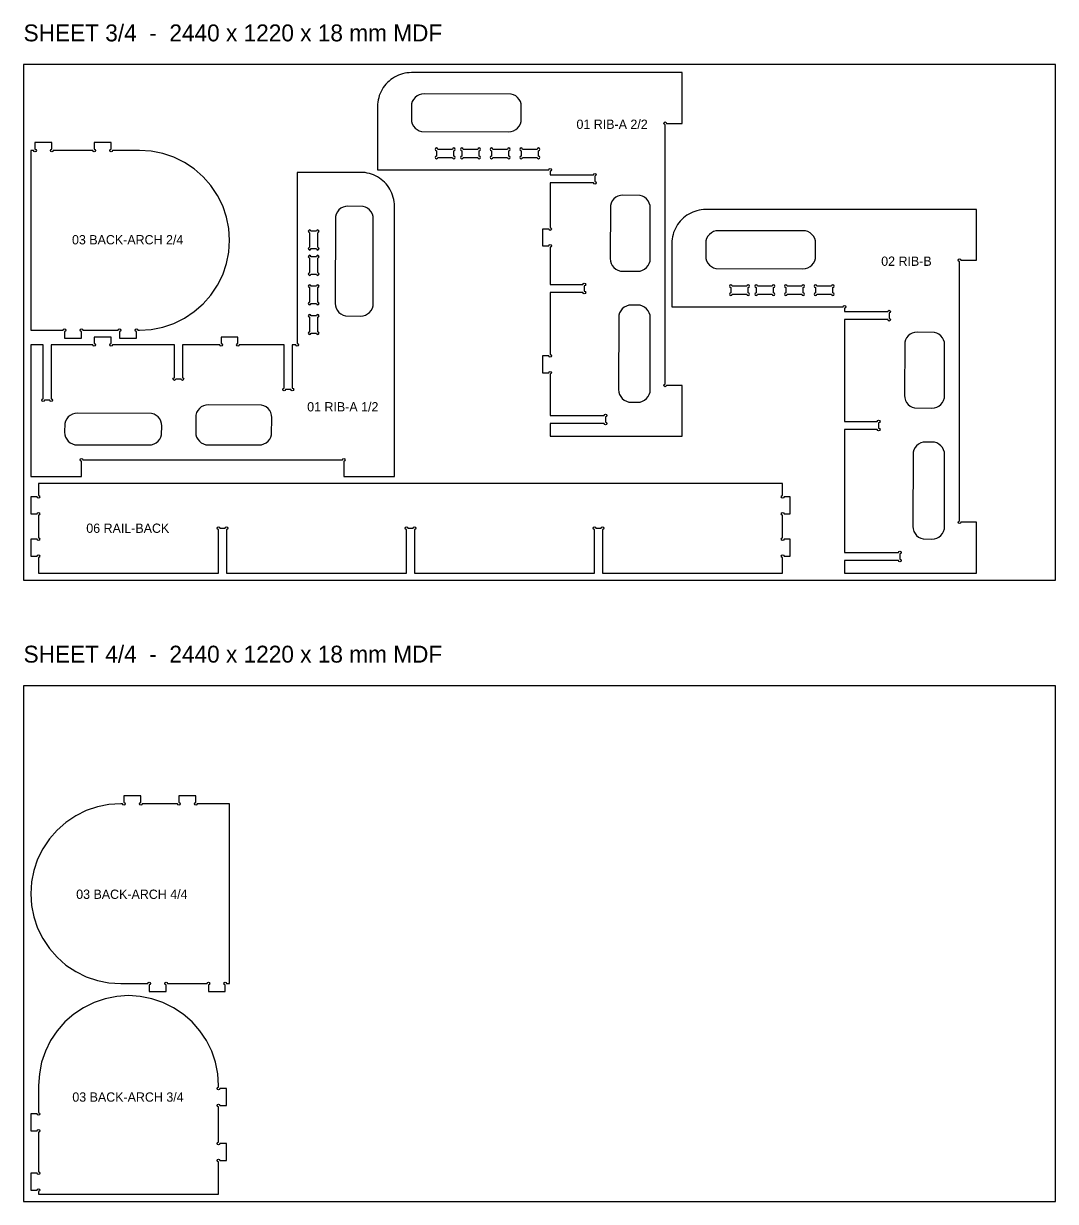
# Model space of a CAD drawing. Header units: millimetres. Extents: x 0 to 2440, y -4410 to 1317.
# Drawn here: x 0 to 2440, y -4410 to -1623 of the extents above; entities that cross this region are included whole.
import ezdxf
from ezdxf.enums import TextEntityAlignment as Align

# ---------------------------------------------------------------- set-up
doc = ezdxf.new("R2010")
doc.units = ezdxf.units.MM
for name, color, linetype in [('CUT', 1, 'Continuous'), ('ENGRAVE-LABEL', 3, 'Continuous'), ('REFERENCE-SHEET', 8, 'Continuous')]:
    doc.layers.add(name, color=color, linetype=linetype)

msp = doc.modelspace()

# ---------------------------------------------------------------- linework, layer by layer
at = {"layer": 'CUT'}
for points in [[(1245, -2259.5), (1245, -2405.8, -2.414213562), (1241.8, -2409), (1227, -2409), (1227, -2449), (1241.8, -2449, -2.414213562), (1245, -2452.2), (1245, -2550.5), (1372.8, -2550.5, -2.414213562), (1376, -2553.7), (1376, -2566.3, -2.414213562), (1372.8, -2569.5), (1245, -2569.5), (1245, -2599), (1557, -2599), (1557, -2479), (1520.2, -2479, -2.414213562), (1517, -2475.8), (1517, -1862.2, -2.414213562), (1520.2, -1859), (1557, -1859), (1557, -1739), (917, -1739), (911.7677, -1739.1713), (906.5579, -1739.6844), (901.3928, -1740.5372), (896.2945, -1741.7259), (891.2848, -1743.2456), (886.3853, -1745.0896), (881.6169, -1747.2502), (877, -1749.718), (872.5544, -1752.4824), (868.2991, -1755.5317), (864.2523, -1758.8528), (860.4315, -1762.4315), (856.8528, -1766.2523), (853.5317, -1770.2991), (850.4824, -1774.5544), (847.718, -1779), (845.2502, -1783.6169), (843.0896, -1788.3853), (841.2456, -1793.2848), (839.7259, -1798.2945), (838.5372, -1803.3928), (837.6844, -1808.5579), (837.1713, -1813.7677), (837, -1819), (837, -1969), (1241.8, -1969, -2.414213562), (1245, -1972.2), (1245, -1980.5), (1347.8, -1980.5, -2.414213562), (1351, -1983.7), (1351, -1996.3, -2.414213562), (1347.8, -1999.5), (1245, -1999.5), (1245, -2105.8, -2.414213562), (1241.8, -2109), (1227, -2109), (1227, -2149), (1241.8, -2149, -2.414213562), (1245, -2152.2), (1245, -2240.5), (1322.8, -2240.5, -2.414213562), (1326, -2243.7), (1326, -2256.3, -2.414213562), (1322.8, -2259.5)], [(67, -1904.5), (27, -1904.5), (27, -1919.8, -2.414213562), (23.8, -1923), (17, -1923), (17, -2348.5), (93.8, -2348.5, -2.414213562), (97, -2351.7), (97, -2367), (137, -2367), (137, -2351.7, -2.414213562), (140.2, -2348.5), (223.8, -2348.5, -2.414213562), (227, -2351.7), (227, -2367), (267, -2367), (267, -2351.7, -2.414213562), (270.2, -2348.5), (274.25, -2348.5), (302.0194, -2346.6799), (329.3138, -2341.2507), (355.6659, -2332.3054), (380.625, -2319.9969), (403.764, -2304.5359), (424.687, -2286.187), (443.0359, -2265.264), (458.4969, -2242.125), (470.8054, -2217.1659), (479.7507, -2190.8138), (485.1799, -2163.5194), (487, -2135.75), (485.1799, -2107.9806), (479.7507, -2080.6862), (470.8054, -2054.3341), (458.4969, -2029.375), (443.0359, -2006.236), (424.687, -1985.313), (403.764, -1966.9641), (380.625, -1951.5031), (355.6659, -1939.1946), (329.3138, -1930.2493), (302.0194, -1924.8201), (274.25, -1923), (210.2, -1923, -2.414213562), (207, -1919.8), (207, -1904.5), (167, -1904.5), (167, -1919.8, -2.414213562), (163.8, -1923), (70.2, -1923, -2.414213562), (67, -1919.8)], [(1014.3, -1939.5, 2.414213562), (1017.5, -1936.3), (1017.5, -1923.7, 2.414213562), (1014.3, -1920.5), (979.7, -1920.5, 2.414213562), (976.5, -1923.7), (976.5, -1936.3, 2.414213562), (979.7, -1939.5)], [(1074.3, -1939.5, 2.414213562), (1077.5, -1936.3), (1077.5, -1923.7, 2.414213562), (1074.3, -1920.5), (1039.7, -1920.5, 2.414213562), (1036.5, -1923.7), (1036.5, -1936.3, 2.414213562), (1039.7, -1939.5)], [(1144.3, -1939.5, 2.414213562), (1147.5, -1936.3), (1147.5, -1923.7, 2.414213562), (1144.3, -1920.5), (1109.7, -1920.5, 2.414213562), (1106.5, -1923.7), (1106.5, -1936.3, 2.414213562), (1109.7, -1939.5)], [(1214.3, -1939.5, 2.414213562), (1217.5, -1936.3), (1217.5, -1923.7, 2.414213562), (1214.3, -1920.5), (1179.7, -1920.5, 2.414213562), (1176.5, -1923.7), (1176.5, -1936.3, 2.414213562), (1179.7, -1939.5)], [(356.5, -2383), (210.2, -2383, -2.414213562), (207, -2379.8), (207, -2365), (167, -2365), (167, -2379.8, -2.414213562), (163.8, -2383), (65.5, -2383), (65.5, -2510.8, -2.414213562), (62.3, -2514), (49.7, -2514, -2.414213562), (46.5, -2510.8), (46.5, -2383), (17, -2383), (17, -2695), (137, -2695), (137, -2658.2, -2.414213562), (140.2, -2655), (753.8, -2655, -2.414213562), (757, -2658.2), (757, -2695), (877, -2695), (877, -2055), (876.8287, -2049.7677), (876.3156, -2044.5579), (875.4628, -2039.3928), (874.2741, -2034.2945), (872.7544, -2029.2848), (870.9104, -2024.3853), (868.7498, -2019.6169), (866.282, -2015), (863.5176, -2010.5544), (860.4683, -2006.2991), (857.1472, -2002.2523), (853.5685, -1998.4315), (849.7477, -1994.8528), (845.7009, -1991.5317), (841.4456, -1988.4824), (837, -1985.718), (832.3831, -1983.2502), (827.6147, -1981.0896), (822.7152, -1979.2456), (817.7055, -1977.7259), (812.6072, -1976.5372), (807.4421, -1975.6844), (802.2323, -1975.1713), (797, -1975), (647, -1975), (647, -2379.8, -2.414213562), (643.8, -2383), (635.5, -2383), (635.5, -2485.8, -2.414213562), (632.3, -2489), (619.7, -2489, -2.414213562), (616.5, -2485.8), (616.5, -2383), (510.2, -2383, -2.414213562), (507, -2379.8), (507, -2365), (467, -2365), (467, -2379.8, -2.414213562), (463.8, -2383), (375.5, -2383), (375.5, -2460.8, -2.414213562), (372.3, -2464), (359.7, -2464, -2.414213562), (356.5, -2460.8)], [(1533, -2143), (1533, -2293), (1937.8, -2293, -2.414213562), (1941, -2296.2), (1941, -2304.5), (2043.8, -2304.5, -2.414213562), (2047, -2307.7), (2047, -2320.3, -2.414213562), (2043.8, -2323.5), (1941, -2323.5), (1941, -2564.5), (2018.8, -2564.5, -2.414213562), (2022, -2567.7), (2022, -2580.3, -2.414213562), (2018.8, -2583.5), (1941, -2583.5), (1941, -2874.5), (2068.8, -2874.5, -2.414213562), (2072, -2877.7), (2072, -2890.3, -2.414213562), (2068.8, -2893.5), (1941, -2893.5), (1941, -2923), (2253, -2923), (2253, -2803), (2216.2, -2803, -2.414213562), (2213, -2799.8), (2213, -2186.2, -2.414213562), (2216.2, -2183), (2253, -2183), (2253, -2063), (1613, -2063), (1607.7677, -2063.1713), (1602.5579, -2063.6844), (1597.3928, -2064.5372), (1592.2945, -2065.7259), (1587.2848, -2067.2456), (1582.3853, -2069.0896), (1577.6169, -2071.2502), (1573, -2073.718), (1568.5544, -2076.4824), (1564.2991, -2079.5317), (1560.2523, -2082.8528), (1556.4315, -2086.4315), (1552.8528, -2090.2523), (1549.5317, -2094.2991), (1546.4824, -2098.5544), (1543.718, -2103), (1541.2502, -2107.6169), (1539.0896, -2112.3853), (1537.2456, -2117.2848), (1535.7259, -2122.2945), (1534.5372, -2127.3928), (1533.6844, -2132.5579), (1533.1713, -2137.7677)], [(676.5, -2152.3, 2.414213562), (679.7, -2155.5), (692.3, -2155.5, 2.414213562), (695.5, -2152.3), (695.5, -2117.7, 2.414213562), (692.3, -2114.5), (679.7, -2114.5, 2.414213562), (676.5, -2117.7)], [(676.5, -2212.3, 2.414213562), (679.7, -2215.5), (692.3, -2215.5, 2.414213562), (695.5, -2212.3), (695.5, -2177.7, 2.414213562), (692.3, -2174.5), (679.7, -2174.5, 2.414213562), (676.5, -2177.7)], [(676.5, -2282.3, 2.414213562), (679.7, -2285.5), (692.3, -2285.5, 2.414213562), (695.5, -2282.3), (695.5, -2247.7, 2.414213562), (692.3, -2244.5), (679.7, -2244.5, 2.414213562), (676.5, -2247.7)], [(1710.3, -2263.5, 2.414213562), (1713.5, -2260.3), (1713.5, -2247.7, 2.414213562), (1710.3, -2244.5), (1675.7, -2244.5, 2.414213562), (1672.5, -2247.7), (1672.5, -2260.3, 2.414213562), (1675.7, -2263.5)], [(1770.3, -2263.5, 2.414213562), (1773.5, -2260.3), (1773.5, -2247.7, 2.414213562), (1770.3, -2244.5), (1735.7, -2244.5, 2.414213562), (1732.5, -2247.7), (1732.5, -2260.3, 2.414213562), (1735.7, -2263.5)], [(1840.3, -2263.5, 2.414213562), (1843.5, -2260.3), (1843.5, -2247.7, 2.414213562), (1840.3, -2244.5), (1805.7, -2244.5, 2.414213562), (1802.5, -2247.7), (1802.5, -2260.3, 2.414213562), (1805.7, -2263.5)], [(1910.3, -2263.5, 2.414213562), (1913.5, -2260.3), (1913.5, -2247.7, 2.414213562), (1910.3, -2244.5), (1875.7, -2244.5, 2.414213562), (1872.5, -2247.7), (1872.5, -2260.3, 2.414213562), (1875.7, -2263.5)], [(676.5, -2352.3, 2.414213562), (679.7, -2355.5), (692.3, -2355.5, 2.414213562), (695.5, -2352.3), (695.5, -2317.7, 2.414213562), (692.3, -2314.5), (679.7, -2314.5, 2.414213562), (676.5, -2317.7)], [(17, -2783), (31.8, -2783, -2.414213562), (35, -2786.2), (35, -2839.8, -2.414213562), (31.8, -2843), (17, -2843), (17, -2883), (31.8, -2883, -2.414213562), (35, -2886.2), (35, -2923), (461, -2923), (461, -2820.2, -2.414213562), (464.2, -2817), (476.8, -2817, -2.414213562), (480, -2820.2), (480, -2923), (905.5, -2923), (905.5, -2820.2, -2.414213562), (908.7, -2817), (921.3, -2817, -2.414213562), (924.5, -2820.2), (924.5, -2923), (1350, -2923), (1350, -2820.2, -2.414213562), (1353.2, -2817), (1365.8, -2817, -2.414213562), (1369, -2820.2), (1369, -2923), (1795, -2923), (1795, -2886.2, -2.414213562), (1798.2, -2883), (1813, -2883), (1813, -2843), (1798.2, -2843, -2.414213562), (1795, -2839.8), (1795, -2786.2, -2.414213562), (1798.2, -2783), (1813, -2783), (1813, -2743), (1798.2, -2743, -2.414213562), (1795, -2739.8), (1795, -2711), (35, -2711), (35, -2739.8, -2.414213562), (31.8, -2743), (17, -2743)], [(437, -3913), (477, -3913), (477, -3897.7, -2.414213562), (480.2, -3894.5), (487, -3894.5), (487, -3469), (410.2, -3469, -2.414213562), (407, -3465.8), (407, -3450.5), (367, -3450.5), (367, -3465.8, -2.414213562), (363.8, -3469), (280.2, -3469, -2.414213562), (277, -3465.8), (277, -3450.5), (237, -3450.5), (237, -3465.8, -2.414213562), (233.8, -3469), (229.75, -3469), (201.9806, -3470.8201), (174.6862, -3476.2493), (148.3341, -3485.1946), (123.375, -3497.5031), (100.236, -3512.9641), (79.313, -3531.313), (60.9641, -3552.236), (45.5031, -3575.375), (33.1946, -3600.3341), (24.2493, -3626.6862), (18.8201, -3653.9806), (17, -3681.75), (18.8201, -3709.5194), (24.2493, -3736.8138), (33.1946, -3763.1659), (45.5031, -3788.125), (60.9641, -3811.264), (79.313, -3832.187), (100.236, -3850.5359), (123.375, -3865.9969), (148.3341, -3878.3054), (174.6862, -3887.2507), (201.9806, -3892.6799), (229.75, -3894.5), (293.8, -3894.5, -2.414213562), (297, -3897.7), (297, -3913), (337, -3913), (337, -3897.7, -2.414213562), (340.2, -3894.5), (433.8, -3894.5, -2.414213562), (437, -3897.7)], [(17, -4343), (17, -4383), (32.3, -4383, -2.414213562), (35.5, -4386.2), (35.5, -4393), (461, -4393), (461, -4316.2, -2.414213562), (464.2, -4313), (479.5, -4313), (479.5, -4273), (464.2, -4273, -2.414213562), (461, -4269.8), (461, -4186.2, -2.414213562), (464.2, -4183), (479.5, -4183), (479.5, -4143), (464.2, -4143, -2.414213562), (461, -4139.8), (461, -4135.75), (459.1799, -4107.9806), (453.7507, -4080.6862), (444.8054, -4054.3341), (432.4969, -4029.375), (417.0359, -4006.236), (398.687, -3985.313), (377.764, -3966.9641), (354.625, -3951.5031), (329.6659, -3939.1946), (303.3138, -3930.2493), (276.0194, -3924.8201), (248.25, -3923), (220.4806, -3924.8201), (193.1862, -3930.2493), (166.8341, -3939.1946), (141.875, -3951.5031), (118.736, -3966.9641), (97.813, -3985.313), (79.4641, -4006.236), (64.0031, -4029.375), (51.6946, -4054.3341), (42.7493, -4080.6862), (37.3201, -4107.9806), (35.5, -4135.75), (35.5, -4199.8, -2.414213562), (32.3, -4203), (17, -4203), (17, -4243), (32.3, -4243, -2.414213562), (35.5, -4246.2), (35.5, -4339.8, -2.414213562), (32.3, -4343)]]:
    msp.add_lwpolyline(points, format="xyb", close=True, dxfattribs=at)
for points in [[(1177, -1819), (1176.4236, -1813.1473), (1174.7164, -1807.5195), (1171.9441, -1802.3329), (1168.2132, -1797.7868), (1163.6671, -1794.0559), (1158.4805, -1791.2836), (1152.8527, -1789.5764), (947, -1789), (941.1473, -1789.5764), (935.5195, -1791.2836), (930.3329, -1794.0559), (925.7868, -1797.7868), (922.0559, -1802.3329), (919.2836, -1807.5195), (917.5764, -1813.1473), (917, -1849), (917.5764, -1854.8527), (919.2836, -1860.4805), (922.0559, -1865.6671), (925.7868, -1870.2132), (930.3329, -1873.9441), (935.5195, -1876.7164), (941.1473, -1878.4236), (1147, -1879), (1152.8527, -1878.4236), (1158.4805, -1876.7164), (1163.6671, -1873.9441), (1168.2132, -1870.2132), (1171.9441, -1865.6671), (1174.7164, -1860.4805), (1176.4236, -1854.8527)], [(1482, -2059), (1481.4236, -2053.1473), (1479.7164, -2047.5195), (1476.9441, -2042.3329), (1473.2132, -2037.7868), (1468.6671, -2034.0559), (1463.4805, -2031.2836), (1457.8527, -2029.5764), (1417, -2029), (1411.1473, -2029.5764), (1405.5195, -2031.2836), (1400.3329, -2034.0559), (1395.7868, -2037.7868), (1392.0559, -2042.3329), (1389.2836, -2047.5195), (1387.5764, -2053.1473), (1387, -2179), (1387.5764, -2184.8527), (1389.2836, -2190.4805), (1392.0559, -2195.6671), (1395.7868, -2200.2132), (1400.3329, -2203.9441), (1405.5195, -2206.7164), (1411.1473, -2208.4236), (1452, -2209), (1457.8527, -2208.4236), (1463.4805, -2206.7164), (1468.6671, -2203.9441), (1473.2132, -2200.2132), (1476.9441, -2195.6671), (1479.7164, -2190.4805), (1481.4236, -2184.8527)], [(797, -2315), (802.8527, -2314.4236), (808.4805, -2312.7164), (813.6671, -2309.9441), (818.2132, -2306.2132), (821.9441, -2301.6671), (824.7164, -2296.4805), (826.4236, -2290.8527), (827, -2085), (826.4236, -2079.1473), (824.7164, -2073.5195), (821.9441, -2068.3329), (818.2132, -2063.7868), (813.6671, -2060.0559), (808.4805, -2057.2836), (802.8527, -2055.5764), (767, -2055), (761.1473, -2055.5764), (755.5195, -2057.2836), (750.3329, -2060.0559), (745.7868, -2063.7868), (742.0559, -2068.3329), (739.2836, -2073.5195), (737.5764, -2079.1473), (737, -2285), (737.5764, -2290.8527), (739.2836, -2296.4805), (742.0559, -2301.6671), (745.7868, -2306.2132), (750.3329, -2309.9441), (755.5195, -2312.7164), (761.1473, -2314.4236)], [(1873, -2143), (1872.4236, -2137.1473), (1870.7164, -2131.5195), (1867.9441, -2126.3329), (1864.2132, -2121.7868), (1859.6671, -2118.0559), (1854.4805, -2115.2836), (1848.8527, -2113.5764), (1643, -2113), (1637.1473, -2113.5764), (1631.5195, -2115.2836), (1626.3329, -2118.0559), (1621.7868, -2121.7868), (1618.0559, -2126.3329), (1615.2836, -2131.5195), (1613.5764, -2137.1473), (1613, -2173), (1613.5764, -2178.8527), (1615.2836, -2184.4805), (1618.0559, -2189.6671), (1621.7868, -2194.2132), (1626.3329, -2197.9441), (1631.5195, -2200.7164), (1637.1473, -2202.4236), (1843, -2203), (1848.8527, -2202.4236), (1854.4805, -2200.7164), (1859.6671, -2197.9441), (1864.2132, -2194.2132), (1867.9441, -2189.6671), (1870.7164, -2184.4805), (1872.4236, -2178.8527)], [(1482, -2319), (1481.4236, -2313.1473), (1479.7164, -2307.5195), (1476.9441, -2302.3329), (1473.2132, -2297.7868), (1468.6671, -2294.0559), (1463.4805, -2291.2836), (1457.8527, -2289.5764), (1437, -2289), (1431.1473, -2289.5764), (1425.5195, -2291.2836), (1420.3329, -2294.0559), (1415.7868, -2297.7868), (1412.0559, -2302.3329), (1409.2836, -2307.5195), (1407.5764, -2313.1473), (1407, -2489), (1407.5764, -2494.8527), (1409.2836, -2500.4805), (1412.0559, -2505.6671), (1415.7868, -2510.2132), (1420.3329, -2513.9441), (1425.5195, -2516.7164), (1431.1473, -2518.4236), (1452, -2519), (1457.8527, -2518.4236), (1463.4805, -2516.7164), (1468.6671, -2513.9441), (1473.2132, -2510.2132), (1476.9441, -2505.6671), (1479.7164, -2500.4805), (1481.4236, -2494.8527)], [(2178, -2383), (2177.4236, -2377.1473), (2175.7164, -2371.5195), (2172.9441, -2366.3329), (2169.2132, -2361.7868), (2164.6671, -2358.0559), (2159.4805, -2355.2836), (2153.8527, -2353.5764), (2113, -2353), (2107.1473, -2353.5764), (2101.5195, -2355.2836), (2096.3329, -2358.0559), (2091.7868, -2361.7868), (2088.0559, -2366.3329), (2085.2836, -2371.5195), (2083.5764, -2377.1473), (2083, -2503), (2083.5764, -2508.8527), (2085.2836, -2514.4805), (2088.0559, -2519.6671), (2091.7868, -2524.2132), (2096.3329, -2527.9441), (2101.5195, -2530.7164), (2107.1473, -2532.4236), (2148, -2533), (2153.8527, -2532.4236), (2159.4805, -2530.7164), (2164.6671, -2527.9441), (2169.2132, -2524.2132), (2172.9441, -2519.6671), (2175.7164, -2514.4805), (2177.4236, -2508.8527)], [(557, -2620), (562.8527, -2619.4236), (568.4805, -2617.7164), (573.6671, -2614.9441), (578.2132, -2611.2132), (581.9441, -2606.6671), (584.7164, -2601.4805), (586.4236, -2595.8527), (587, -2555), (586.4236, -2549.1473), (584.7164, -2543.5195), (581.9441, -2538.3329), (578.2132, -2533.7868), (573.6671, -2530.0559), (568.4805, -2527.2836), (562.8527, -2525.5764), (437, -2525), (431.1473, -2525.5764), (425.5195, -2527.2836), (420.3329, -2530.0559), (415.7868, -2533.7868), (412.0559, -2538.3329), (409.2836, -2543.5195), (407.5764, -2549.1473), (407, -2590), (407.5764, -2595.8527), (409.2836, -2601.4805), (412.0559, -2606.6671), (415.7868, -2611.2132), (420.3329, -2614.9441), (425.5195, -2617.7164), (431.1473, -2619.4236)], [(297, -2620), (302.8527, -2619.4236), (308.4805, -2617.7164), (313.6671, -2614.9441), (318.2132, -2611.2132), (321.9441, -2606.6671), (324.7164, -2601.4805), (326.4236, -2595.8527), (327, -2575), (326.4236, -2569.1473), (324.7164, -2563.5195), (321.9441, -2558.3329), (318.2132, -2553.7868), (313.6671, -2550.0559), (308.4805, -2547.2836), (302.8527, -2545.5764), (127, -2545), (121.1473, -2545.5764), (115.5195, -2547.2836), (110.3329, -2550.0559), (105.7868, -2553.7868), (102.0559, -2558.3329), (99.2836, -2563.5195), (97.5764, -2569.1473), (97, -2590), (97.5764, -2595.8527), (99.2836, -2601.4805), (102.0559, -2606.6671), (105.7868, -2611.2132), (110.3329, -2614.9441), (115.5195, -2617.7164), (121.1473, -2619.4236)], [(2178, -2643), (2177.4236, -2637.1473), (2175.7164, -2631.5195), (2172.9441, -2626.3329), (2169.2132, -2621.7868), (2164.6671, -2618.0559), (2159.4805, -2615.2836), (2153.8527, -2613.5764), (2133, -2613), (2127.1473, -2613.5764), (2121.5195, -2615.2836), (2116.3329, -2618.0559), (2111.7868, -2621.7868), (2108.0559, -2626.3329), (2105.2836, -2631.5195), (2103.5764, -2637.1473), (2103, -2813), (2103.5764, -2818.8527), (2105.2836, -2824.4805), (2108.0559, -2829.6671), (2111.7868, -2834.2132), (2116.3329, -2837.9441), (2121.5195, -2840.7164), (2127.1473, -2842.4236), (2148, -2843), (2153.8527, -2842.4236), (2159.4805, -2840.7164), (2164.6671, -2837.9441), (2169.2132, -2834.2132), (2172.9441, -2829.6671), (2175.7164, -2824.4805), (2177.4236, -2818.8527)]]:
    msp.add_lwpolyline(points, close=True, dxfattribs=at)
at = {"layer": 'REFERENCE-SHEET'}
for points in [[(0, -2940), (2440, -2940), (2440, -1720), (0, -1720)], [(0, -4410), (2440, -4410), (2440, -3190), (0, -3190)]]:
    msp.add_lwpolyline(points, close=True, dxfattribs=at)

# ---------------------------------------------------------------- texts
at = {"layer": 'ENGRAVE-LABEL'}
for s, p in [('01 RIB-A 2/2', (1391.6953, -1861.1484)), ('03 BACK-ARCH 2/4', (246.1306, -2134.3965)), ('02 RIB-B', (2087.6953, -2185.1484)), ('01 RIB-A 1/2', (754.8516, -2529.6953)), ('06 RAIL-BACK', (246.4024, -2817)), ('03 BACK-ARCH 4/4', (256.0648, -3683.1035)), ('03 BACK-ARCH 3/4', (246.8965, -4162.9671))]:
    msp.add_text(s, height=22, dxfattribs=at).set_placement(p, align=Align.MIDDLE_CENTER)
at = {"layer": 'REFERENCE-SHEET'}
for s, p in [('SHEET 3/4  -  2440 x 1220 x 18 mm MDF', (0, -1665)), ('SHEET 4/4  -  2440 x 1220 x 18 mm MDF', (0, -3135))]:
    msp.add_text(s, height=40, dxfattribs=at).set_placement(p)

doc.saveas('drawing.dxf')
